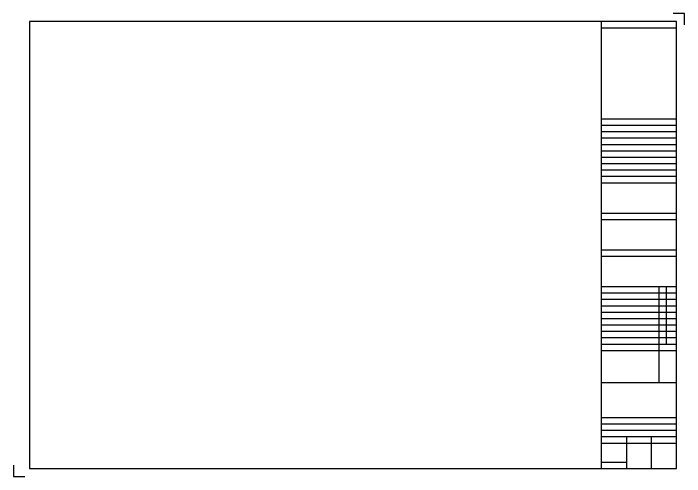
# Model space of a CAD drawing. Header units: millimetres. Extents: x -73920 to 111210, y -48963 to 87920.
# Drawn here: x 89452 to 110452, y 73420 to 87920 of the extents above; entities that cross this region are included whole.
import ezdxf

# ---------------------------------------------------------------- set-up
doc = ezdxf.new("R2010")
doc.units = ezdxf.units.MM
doc.header["$LTSCALE"] = 100
doc.header["$MEASUREMENT"] = 0
doc.layers.add('DINDING', color=20, linetype='Continuous')
doc.layers.add('KOP', color=7, linetype='Continuous')

# ---------------------------------------------------------------- blocks, each defined once
blk = doc.blocks.new('Kop-A3')
at = {"layer": 'KOP'}
blk.add_line((161.47, 13.5), (161.47, 293.5), dxfattribs=at)
at = {"layer": 'KOP', "color": 155}
for p, q in [((161.47, 289.5), (208.36, 289.5)), ((161.47, 196.5), (208.36, 196.5)), ((161.47, 192.5), (208.36, 192.5)), ((161.47, 173.5), (208.36, 173.5)), ((161.47, 169.5), (208.36, 169.5)), ((161.47, 150.5), (208.36, 150.5)), ((161.47, 146.5), (208.36, 146.5)), ((161.47, 127.5), (208.36, 127.5)), ((197.49, 67.57), (197.49, 127.5)), ((161.47, 123.5), (208.36, 123.5)), ((161.47, 111.5), (208.36, 111.5)), ((161.47, 107.5), (208.36, 107.5)), ((161.47, 91.5), (208.36, 91.5)), ((161.47, 87.5), (208.36, 87.5)), ((161.47, 67.5), (208.36, 67.5)), ((161.47, 45.5), (208.36, 45.5)), ((161.47, 33.5), (208.36, 33.5)), ((161.47, 29.5), (208.36, 29.5)), ((177.2, 13.5), (177.2, 33.5)), ((192.73, 13.5), (192.73, 33.5))]:
    blk.add_line(p, q, dxfattribs=at)
at = {"layer": 'KOP', "color": 251}
for p, q in [((161.47, 232.5), (208.36, 232.5)), ((161.47, 228.5), (208.36, 228.5)), ((161.47, 224.5), (208.36, 224.5)), ((161.47, 220.5), (208.36, 220.5)), ((161.47, 216.5), (208.36, 216.5)), ((161.47, 212.5), (208.36, 212.5)), ((161.47, 208.5), (208.36, 208.5)), ((161.47, 204.5), (208.36, 204.5)), ((161.47, 200.5), (208.36, 200.5)), ((161.47, 196.5), (208.36, 196.5)), ((202.06, 91.5), (202.06, 127.5)), ((161.47, 119.5), (208.36, 119.5)), ((161.47, 115.5), (208.36, 115.5)), ((161.47, 103.5), (208.36, 103.5)), ((161.47, 99.5), (208.36, 99.5)), ((161.47, 95.5), (208.36, 95.5)), ((161.47, 41.5), (208.36, 41.5)), ((161.47, 37.5), (208.36, 37.5)), ((161.47, 17.5), (177.01, 17.5))]:
    blk.add_line(p, q, dxfattribs=at)
at = {"layer": 'KOP'}
for points in [[(213.36, 291.43), (213.36, 298.5), (206.29, 298.5)], [(213.36, 291.43), (213.36, 298.5), (206.29, 298.5)], [(-206.64, 15.57), (-206.64, 8.5), (-199.57, 8.5)], [(-206.64, 15.57), (-206.64, 8.5), (-199.57, 8.5)]]:
    blk.add_lwpolyline(points, dxfattribs=at)
blk.add_lwpolyline([(-196.64, 293.5), (-196.64, 13.5), (208.36, 13.5), (208.36, 293.5)], close=True, dxfattribs=at)

msp = doc.modelspace()

# ---------------------------------------------------------------- block references
at = {"layer": 'DINDING', "xscale": 50, "yscale": 50, "zscale": 50}
msp.add_blockref('Kop-A3', (99784.35881687, 72994.56534013), dxfattribs=at)

doc.saveas('drawing.dxf')
